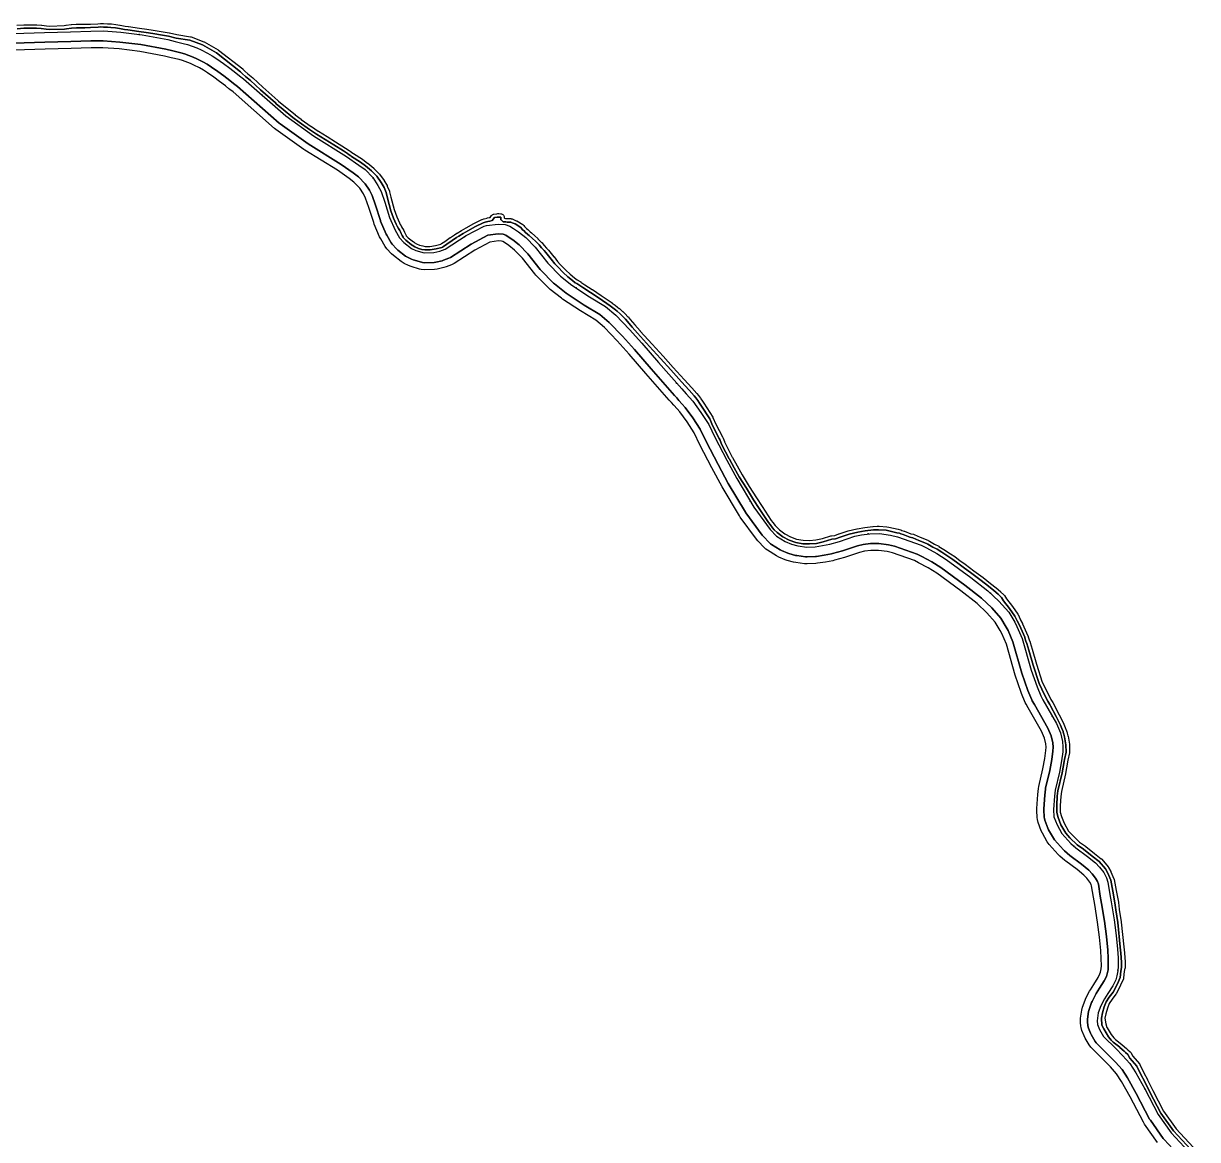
# Model space of a CAD drawing. Header units: inches. Extents: x 87989 to 118156, y 435697 to 451526.
# Drawn here: x 116820 to 117661, y 441616 to 442416 of the extents above; entities that cross this region are included whole.
import ezdxf

# ---------------------------------------------------------------- set-up
doc = ezdxf.new("R2010")
doc.units = ezdxf.units.IN
doc.header["$MEASUREMENT"] = 0
for name, color, linetype, true_color in [('As_waterkering_BWK', 7, 'Continuous', 0x7b8981), ('Beschermingszone_BWK', 7, 'Continuous', 0xcf890d), ('Grens_bebouwingsvrije_zone_BWK', 7, 'Continuous', 0x6789ae), ('Kernzone_BWK', 7, 'Continuous', 0xcb89af), ('Referentiepunten_BWK', 7, 'Continuous', 0x178980)]:
    doc.layers.add(name, color=color, linetype=linetype, true_color=true_color)

msp = doc.modelspace()

# ---------------------------------------------------------------- linework, layer by layer
at = {"layer": 'As_waterkering_BWK'}
for points in [[(116797.141, 442408.009), (116834.6638, 442409.1756), (116853.3106, 442409.7554), (116867.6727, 442410.2019), (116876.7411, 442410.3131), (116889.2413, 442409.3062), (116904.5805, 442407.5089), (116922.9595, 442404.0537), (116928.2254, 442402.7693), (116933.9959, 442401.401), (116937.123, 442400.5021), (116943.6867, 442398.0932), (116946.8409, 442396.6785), (116951.4664, 442394.2733), (116954.7123, 442392.3548), (116958.0285, 442390.1998), (116962.7562, 442387.0676), (116967.3037, 442383.6423), (116971.6977, 442380.2478), (116974.2452, 442378.1366), (116977.2133, 442375.9999), (117007.3758, 442349.4092), (117027.3519, 442335.1217), (117051.0258, 442320.4243), (117059.8474, 442314.2084), (117064.2425, 442310.9121), (117069.8619, 442305.1671), (117073.5036, 442299.579), (117075.6697, 442295.184), (117078.3382, 442287.7123), (117081.8542, 442276.6304), (117085.747, 442267.4635), (117088.9806, 442262.0638), (117091.9943, 442258.7675), (117097.551, 442254.4666), (117100.5961, 442252.9597), (117106.5923, 442251.2017), (117113.5303, 442251.4214), (117117.894, 442252.4574), (117121.724, 442253.9643), (117136.6987, 442263.6335), (117149.57, 442270.4773), (117151.2025, 442270.8226), (117159.5531, 442271.89), (117164.5447, 442271.4819), (117168.0294, 442270.2889), (117170.5095, 442268.7506), (117174.2139, 442266.3961), (117179.3938, 442262.158), (117186.0178, 442255.3142), (117195.2475, 442243.7928), (117204.3203, 442234.5317), (117212.3884, 442228.1588), (117225.0714, 442219.7454), (117236.53, 442212.7446), (117243.9702, 442206.4973), (117253.7964, 442196.3572), (117262.461, 442186.5311), (117274.5161, 442172.8121), (117291.0919, 442153.7563), (117294.3034, 442150.1893)], [(117294.3034, 442150.1893), (117299.0344, 442144.9347), (117304.8736, 442136.9293), (117310.4303, 442128.2647), (117314.9195, 442119.192), (117323.333, 442102.8046), (117330.4907, 442089.5566), (117342.7656, 442069.0252), (117354.4126, 442053.1087), (117359.1216, 442048.2113), (117365.2119, 442044.3185), (117369.7012, 442042.4663), (117374.3788, 442041.2106), (117380.7203, 442040.3944), (117386.6223, 442040.6769), (117392.0534, 442041.5245), (117397.1705, 442042.4349), (117404.1085, 442044.5069), (117415.2218, 442048.1485), (117419.9936, 442049.2787), (117425.8642, 442050.0008), (117432.8021, 442050.0949), (117440.5877, 442048.9648), (117445.6254, 442047.722), (117462.6887, 442041.8385), (117466.4559, 442039.8293), (117473.802, 442035.9365), (117480.6144, 442031.6042), (117498.2458, 442018.7274), (117510.5324, 442009.095), (117518.3749, 442001.7466), (117525.3664, 441993.7069), (117529.7119, 441986.5246), (117531.2521, 441983.5892), (117535.0484, 441974.9469), (117541.5548, 441952.2638), (117545.6616, 441940.1627), (117548.3411, 441933.737), (117549.863, 441930.9962), (117559.6057, 441913.9193), (117562.5277, 441907.3451), (117563.916, 441901.1434), (117564.1364, 441897.2794), (117564.0776, 441893.6995), (117563.1106, 441887.1217), (117561.6952, 441879.0115), (117558.6633, 441866.1042), (117558.1955, 441862.0112), (117557.5648, 441852.3801), (117557.8328, 441847.2162), (117559.9923, 441841.2546), (117563.4502, 441835.2052), (117569.796, 441828.0052), (117573.3932, 441824.9866), (117581.8326, 441818.7545), (117587.5679, 441814.0687), (117590.4042, 441810.9171), (117593.474, 441807.1093), (117595.4832, 441803.499), (117596.5192, 441800.3911), (117597.9003, 441791.4015), (117598.8059, 441786.2138), (117600.954, 441773.4099), (117602.3125, 441762.1748), (117603.3288, 441752.2413), (117603.7075, 441746.0157), (117603.7651, 441739.9582), (117603.4787, 441736.6353), (117602.825, 441733.0759), (117602.0435, 441730.2824), (117600.0045, 441726.0917), (117596.3936, 441720.4632), (117593.9763, 441716.696), (117591.3707, 441711.6417), (117589.5812, 441706.5873), (117588.765, 441701.0307), (117589.0475, 441698.2053), (117590.4916, 441694.6892), (117593.4112, 441689.729), (117602.3352, 441680.8637), (117607.0183, 441676.0637), (117612.2483, 441670.2436), (117616.4992, 441663.6869), (117622.9383, 441652.1606), (117632.5628, 441633.7741), (117641.8561, 441620.7406), (117657.4208, 441604.0125)]]:
    msp.add_lwpolyline(points, dxfattribs=at)
at = {"layer": 'Beschermingszone_BWK'}
for points in [[(116797.3585, 442401.0124), (116834.8813, 442402.179), (116853.5282, 442402.7588), (116867.8244, 442403.2033), (116876.5025, 442403.3097), (116888.5527, 442402.339), (116903.5252, 442400.5847), (116921.4824, 442397.2087), (116926.5885, 442395.9634), (116932.2205, 442394.6279), (116934.9473, 442393.8441), (116941.0453, 442391.606), (116943.7913, 442390.3745), (116948.0683, 442388.1504), (116951.0226, 442386.4043), (116954.1883, 442384.3472), (116958.7137, 442381.349), (116963.0582, 442378.0769), (116967.3234, 442374.7815), (116969.967, 442372.6013), (116972.8432, 442370.5206), (117002.7467, 442344.1583), (117003.3036, 442343.7156), (117023.4697, 442329.3013), (117047.1605, 442314.5847), (117055.7305, 442308.5461), (117059.6134, 442305.6339), (117064.3746, 442300.7663), (117067.4101, 442296.1084), (117069.2129, 442292.4505), (117071.7038, 442285.4759), (117075.182, 442274.5134), (117075.4111, 442273.8943), (117079.3039, 442264.7274), (117079.7415, 442263.8672), (117082.975, 442258.4675), (117083.7163, 442257.4524), (117086.8281, 442254.0441), (117087.7097, 442253.232), (117093.2664, 442248.931), (117094.2487, 442248.2986), (117097.4916, 442246.6858), (117098.6267, 442246.2425), (117104.6229, 442244.4844), (117105.3768, 442244.308), (117106.7031, 442244.2034), (117113.7519, 442244.4249), (117114.9465, 442244.5693), (117119.5109, 442245.6467), (117120.4568, 442245.9435), (117124.2868, 442247.4503), (117125.3725, 442247.9929), (117140.2467, 442257.592), (117152.1786, 442263.8742), (117159.7134, 442264.8535), (117163.1038, 442264.5763), (117165.0128, 442263.9228), (117166.7872, 442262.8225), (117170.1055, 442260.7131), (117174.6466, 442256.9976), (117180.7598, 442250.6816), (117189.7844, 442239.4163), (117190.2472, 442238.8942), (117199.3199, 442229.6331), (117199.9814, 442229.0386), (117208.2842, 442222.4957), (117221.3118, 442213.8421), (117232.4316, 442207.0455), (117239.1935, 442201.3678), (117248.6549, 442191.6041), (117257.2067, 442181.9059), (117269.2462, 442168.2048), (117285.8501, 442149.1173), (117287.4955, 442147.289), (117289.1013, 442145.5055), (117291.4668, 442142.8782), (117293.5913, 442140.5186), (117299.0945, 442132.9738), (117304.3284, 442124.8125), (117308.6689, 442116.0413), (117317.1401, 442099.5424), (117324.4074, 442086.0969), (117336.7575, 442065.4332), (117337.1165, 442064.8915), (117348.7635, 442048.975), (117349.3667, 442048.257), (117354.0758, 442043.3596), (117354.6221, 442042.849), (117355.3517, 442042.3132), (117361.577, 442038.3384), (117362.5421, 442037.8477), (117367.0314, 442035.9955), (117367.8863, 442035.7057), (117372.5639, 442034.45), (117373.4852, 442034.2679), (117379.8267, 442033.4516), (117380.8877, 442033.3984), (117386.957, 442033.6849), (117387.7017, 442033.7606), (117393.2061, 442034.6205), (117398.3966, 442035.5432), (117399.1736, 442035.7276), (117406.1999, 442037.8273), (117417.1216, 442041.4049), (117421.2312, 442042.3782), (117426.3403, 442043.0066), (117432.344, 442043.0881), (117439.2434, 442042.0865), (117443.6422, 442041.0014), (117459.8833, 442035.4013), (117463.1701, 442033.6484), (117470.2795, 442029.881), (117476.6679, 442025.8184), (117494.0209, 442013.1449), (117505.9711, 442003.7763), (117513.3276, 441996.8832), (117519.689, 441989.568), (117523.6124, 441983.0834), (117524.9408, 441980.5517), (117528.4498, 441972.5635), (117534.8761, 441950.174), (117539.1168, 441937.6909), (117541.8803, 441931.0429), (117542.2213, 441930.3388), (117543.763, 441927.5627), (117553.3516, 441910.7554), (117555.8486, 441905.1374), (117556.96, 441900.173), (117557.1332, 441897.1374), (117557.086, 441894.2684), (117556.1987, 441888.2327), (117554.8343, 441880.4148), (117551.8488, 441867.7049), (117551.7085, 441866.899), (117551.2257, 441862.6374), (117550.5798, 441852.8376), (117550.5742, 441852.0174), (117550.8422, 441846.8535), (117550.9391, 441846.0007), (117551.2513, 441844.8321), (117553.4108, 441838.8705), (117553.9151, 441837.7809), (117557.3805, 441831.7183), (117558.1433, 441830.6412), (117564.5446, 441823.3768), (117565.2963, 441822.643), (117569.0642, 441819.49), (117577.5365, 441813.2253), (117582.7236, 441808.9873), (117585.0739, 441806.3757), (117587.6486, 441803.182), (117589.049, 441800.6658), (117589.6906, 441798.741), (117590.993, 441790.2682), (117591.9063, 441785.0328), (117594.0239, 441772.4101), (117595.3554, 441761.3984), (117596.3504, 441751.6723), (117596.7095, 441745.7698), (117596.7622, 441740.226), (117596.5334, 441737.5701), (117595.9979, 441734.6544), (117595.4726, 441732.7768), (117593.8903, 441729.5248), (117590.502, 441724.2433), (117588.0849, 441720.4764), (117587.7545, 441719.9036), (117585.1488, 441714.8492), (117584.772, 441713.9778), (117582.9826, 441708.9235), (117582.6716, 441707.7037), (117581.8393, 441702.048), (117581.765, 441701.0307), (117581.7997, 441700.3341), (117582.1181, 441697.2492), (117582.521, 441695.6785), (117584.0165, 441692.0297), (117584.4591, 441691.1384), (117587.3787, 441686.1782), (117588.0489, 441685.2295), (117588.4778, 441684.763), (117597.3633, 441675.9365), (117601.9076, 441671.2781), (117606.6739, 441665.974), (117610.5003, 441660.072), (117616.7808, 441648.8298), (117626.361, 441630.5278), (117626.8633, 441629.7102), (117636.1566, 441616.6767), (117636.7313, 441615.9723), (117652.366, 441599.1711)], [(117632.0855, 441613.7739), (117622.7922, 441626.8074), (117621.9312, 441628.209), (117612.3826, 441646.4507), (117606.2155, 441657.49), (117602.6923, 441662.9243), (117598.2571, 441667.8598), (117593.8114, 441672.4165), (117584.9539, 441681.2158), (117584.2187, 441682.0156), (117583.0697, 441683.6419), (117580.1501, 441688.6021), (117579.3914, 441690.1302), (117577.8593, 441693.8736), (117577.2299, 441696.1215), (117577.1071, 441697.0112), (117576.8246, 441699.8366), (117576.765, 441701.0307), (117576.8924, 441702.7747), (117577.7361, 441708.5012), (117578.2692, 441710.5922), (117580.0587, 441715.6465), (117580.7046, 441717.1403), (117583.3103, 441722.1947), (117583.8767, 441723.1766), (117586.2937, 441726.9434), (117589.523, 441731.977), (117590.7791, 441734.5586), (117591.1213, 441735.7819), (117591.5724, 441738.2378), (117591.7601, 441740.4173), (117591.7109, 441745.5941), (117591.3659, 441751.2659), (117590.386, 441760.8438), (117589.0738, 441771.696), (117586.978, 441784.1892), (117586.0592, 441789.4586), (117584.813, 441797.5624), (117584.4531, 441798.642), (117583.4876, 441800.3768), (117581.2665, 441803.1319), (117579.2634, 441805.3578), (117574.4678, 441809.2758), (117566.2648, 441815.3333), (117565.6794, 441815.7943), (117562.0822, 441818.8129), (117560.7936, 441820.0707), (117554.3527, 441827.3812), (117553.0449, 441829.2277), (117549.5742, 441835.2997), (117548.7098, 441837.1676), (117546.5502, 441843.1291), (117546.0151, 441845.1324), (117545.8489, 441846.5944), (117545.581, 441851.7583), (117545.5905, 441853.1643), (117546.2472, 441863.0846), (117546.7409, 441867.4667), (117546.9812, 441868.8482), (117549.9336, 441881.4171), (117551.2616, 441889.0262), (117552.092, 441894.6748), (117552.1308, 441897.036), (117551.9914, 441899.4799), (117551.0779, 441903.5605), (117548.8845, 441908.4955), (117539.4059, 441925.1102), (117537.85, 441927.9115), (117537.2655, 441929.1185), (117534.586, 441935.5442), (117534.2981, 441936.3063), (117530.1056, 441948.6812), (117523.7365, 441970.861), (117520.4327, 441978.382), (117519.2556, 441980.6255), (117515.6338, 441986.6116), (117509.7224, 441993.4094), (117502.713, 441999.9772), (117491.0031, 442009.1573), (117473.8489, 442021.6856), (117467.7634, 442025.5557), (117460.823, 442029.2335), (117457.8794, 442030.8034), (117442.2256, 442036.201), (117438.2832, 442037.1735), (117432.0167, 442038.0832), (117426.6805, 442038.0107), (117422.1152, 442037.4492), (117418.4787, 442036.5879), (117407.6937, 442033.0561), (117400.6044, 442030.9367), (117399.2725, 442030.6205), (117394.0296, 442029.689), (117388.4727, 442028.8204), (117387.1961, 442028.6906), (117381.0072, 442028.4012), (117379.1884, 442028.4925), (117372.8469, 442029.3088), (117371.2675, 442029.6209), (117366.5899, 442030.8767), (117365.1244, 442031.3734), (117360.6351, 442033.2256), (117358.9806, 442034.0669), (117352.6589, 442038.1003), (117351.4081, 442039.0188), (117350.4716, 442039.894), (117345.7626, 442044.7914), (117344.7284, 442046.0223), (117333.0814, 442061.9388), (117332.4659, 442062.8675), (117320.0621, 442083.6256), (117312.7166, 442097.2122), (117304.2042, 442113.7907), (117299.9699, 442122.3467), (117294.9666, 442130.1485), (117289.7033, 442137.3642), (117287.751, 442139.5327), (117285.3855, 442142.16), (117283.7797, 442143.9434), (117282.1059, 442145.8038), (117265.482, 442164.9138), (117253.4536, 442178.6023), (117244.9824, 442188.209), (117235.7816, 442197.7038), (117229.5041, 442202.9747), (117218.6265, 442209.6254), (117205.7548, 442218.159), (117204.9503, 442218.7421), (117196.8821, 442225.115), (117195.7483, 442226.1341), (117186.6755, 442235.3951), (117185.8821, 442236.2902), (117177.0041, 442247.3727), (117171.2558, 442253.3117), (117167.1709, 442256.6539), (117164.1284, 442258.5881), (117162.8581, 442259.3756), (117162.0746, 442259.6438), (117159.8279, 442259.8275), (117153.6054, 442259.0321), (117142.7811, 442253.2767), (117127.9787, 442243.7276), (117126.1175, 442242.7975), (117122.2875, 442241.2906), (117120.6658, 442240.7819), (117115.9581, 442239.6748), (117113.9102, 442239.4274), (117106.7823, 442239.2047), (117104.5085, 442239.384), (117103.2161, 442239.6864), (117097.2199, 442241.4444), (117095.274, 442242.2045), (117092.2288, 442243.7114), (117091.551, 442244.0743), (117090.206, 442244.9771), (117084.6493, 442249.278), (117083.138, 442250.6703), (117079.9561, 442254.1585), (117078.6854, 442255.8987), (117075.4518, 442261.2984), (117074.7017, 442262.773), (117070.8089, 442271.9399), (117070.4161, 442273.0013), (117066.965, 442283.8785), (117064.6009, 442290.498), (117063.0576, 442293.6294), (117060.4551, 442297.6229), (117056.3069, 442301.8638), (117052.7899, 442304.5016), (117044.3995, 442310.4136), (117021.0226, 442324.9266), (117020.3709, 442325.3612), (117000.3948, 442339.6487), (116999.4403, 442340.4077), (116969.7217, 442366.6069), (116967.234, 442368.3979), (116966.5881, 442368.8971), (116964.1989, 442370.8771), (116960.0257, 442374.1016), (116955.8262, 442377.2643), (116951.4453, 442380.1669), (116948.3871, 442382.154), (116945.6411, 442383.777), (116941.6131, 442385.8716), (116939.1586, 442386.9724), (116933.3933, 442389.0883), (116930.9523, 442389.79), (116925.4194, 442391.102), (116920.4274, 442392.3195), (116902.7715, 442395.6388), (116888.0609, 442397.3624), (116876.332, 442398.3072), (116867.9328, 442398.2042), (116853.6836, 442397.7612), (116835.0367, 442397.1814), (116797.5139, 442396.0148)]]:
    msp.add_lwpolyline(points, dxfattribs=at)
for points in [[(116814.8047, 442414.3438, 0), (116819.6563, 442414.6641, 0), (116819.8086, 442414.6699, 0), (116824.4512, 442414.6895, 0), (116828.7617, 442414.7402, 0), (116828.9746, 442414.7324, 0), (116832.4746, 442414.4727, 0), (116832.5898, 442414.4629, 0), (116835.9785, 442414.0527, 0), (116838.3105, 442413.791, 0), (116848.7129, 442414.1152, 0), (116849.8516, 442414.3555, 0), (116850.0625, 442414.3906, 0), (116853.6934, 442414.8418, 0), (116853.8574, 442414.8555, 0), (116857.3359, 442415.0566, 0), (116857.4727, 442415.0605, 0), (116863.4551, 442415.0801, 0), (116863.5215, 442415.0801, 0), (116867.4668, 442415.1973, 0), (116872.6777, 442415.4707, 0), (116872.7695, 442415.4766, 0), (116874.5781, 442415.6406, 0), (116874.8613, 442415.6484, 0), (116876.8984, 442415.5977, 0), (116879.7871, 442415.4668, 0), (116882.2891, 442415.3672, 0), (116882.5488, 442415.3438, 0), (116885.6602, 442414.8945, 0), (116885.7285, 442414.8848, 0), (116888.5781, 442414.5527, 0), (116888.8184, 442414.5137, 0), (116892.3262, 442413.7539, 0), (116894.5703, 442413.5391, 0), (116894.6836, 442413.5254, 0), (116902.5566, 442412.4004, 0), (116907.793, 442411.5508, 0), (116912.4551, 442410.8613, 0), (116919.5566, 442409.7559, 0), (116923.9277, 442408.959, 0), (116924.0723, 442408.9297, 0), (116929.3008, 442407.6543, 0), (116939.1602, 442406.1074, 0), (116939.6172, 442405.9863, 0), (116948.6348, 442402.5918, 0), (116948.9805, 442402.4316, 0), (116958.9512, 442396.8164, 0), (116959.2656, 442396.6074, 0), (116976.5957, 442383.0527, 0), (116976.6621, 442383, 0), (116976.918, 442382.75, 0), (116978.0723, 442381.459, 0), (116980.2969, 442379.6152, 0), (116983.7578, 442376.6758, 0), (116983.832, 442376.6094, 0), (116990.9473, 442370.0645, 0), (117001.6602, 442360.5547, 0), (117002.1875, 442360.0859, 0), (117002.2402, 442360.0391, 0), (117007.248, 442355.8418, 0), (117014.0703, 442350.3438, 0), (117014.1289, 442350.2969, 0), (117018.5176, 442346.9727, 0), (117018.5723, 442346.9336, 0), (117025.7031, 442341.834, 0), (117025.8281, 442341.7539, 0), (117030.748, 442338.5117, 0), (117030.8164, 442338.4688, 0), (117036.9746, 442334.6895, 0), (117043.0781, 442330.8086, 0), (117050.2148, 442326.3965, 0), (117050.3125, 442326.332, 0), (117052.9277, 442324.541, 0), (117053.3984, 442324.248, 0), (117053.4609, 442324.209, 0), (117053.5586, 442324.1445, 0), (117053.6172, 442324.1035, 0), (117055.4727, 442322.7969, 0), (117055.9395, 442322.4746, 0), (117056.0039, 442322.4316, 0), (117062.3984, 442318.334, 0), (117062.5332, 442318.2422, 0), (117066.0742, 442315.6328, 0), (117066.1895, 442315.541, 0), (117070.4063, 442312.0293, 0), (117070.6211, 442311.8262, 0), (117074.3926, 442307.8398, 0), (117074.582, 442307.6133, 0), (117077.8555, 442303.2129, 0), (117078.0273, 442302.9492, 0), (117080.0117, 442299.4336, 0), (117080.1543, 442299.1387, 0), (117081.6621, 442295.3945, 0), (117081.7656, 442295.082, 0), (117082.7676, 442291.1836, 0), (117085.1621, 442282.2246, 0), (117086.9941, 442276.9688, 0), (117088.8438, 442272.877, 0), (117089.502, 442271.6992, 0), (117089.5684, 442271.5723, 0), (117090.3379, 442269.9902, 0), (117091.1563, 442268.8398, 0), (117091.3711, 442268.4766, 0), (117091.9043, 442267.3711, 0), (117092.3574, 442266.4609, 0), (117092.4258, 442266.3281, 0), (117092.459, 442266.2539, 0), (117092.543, 442266.0664, 0), (117093.1465, 442264.7637, 0), (117093.6719, 442263.6484, 0), (117093.7344, 442263.5332, 0), (117095.0547, 442262.0898, 0), (117098.8906, 442259.1191, 0), (117099.3242, 442258.8496, 0), (117099.4004, 442258.8027, 0), (117101.1094, 442257.8242, 0), (117103.3223, 442256.8496, 0), (117105.5859, 442256.1855, 0), (117107.3008, 442255.832, 0), (117110.5781, 442255.8594, 0), (117114.6992, 442256.5273, 0), (117118.5469, 442257.5488, 0), (117119.0391, 442257.8555, 0), (117119.1172, 442257.9063, 0), (117121.3926, 442259.4629, 0), (117125.2461, 442262.1895, 0), (117125.3359, 442262.252, 0), (117128.4199, 442264.2383, 0), (117129.877, 442265.3125, 0), (117130.1211, 442265.4727, 0), (117133.3125, 442267.291, 0), (117136.5723, 442269.2285, 0), (117136.6328, 442269.2637, 0), (117142.0527, 442272.2832, 0), (117142.1797, 442272.3496, 0), (117147.8691, 442275.1094, 0), (117148.1855, 442275.2363, 0), (117149.4434, 442275.6465, 0), (117149.5586, 442275.6797, 0), (117151.6113, 442276.2422, 0), (117151.8203, 442276.2891, 0), (117153.1152, 442276.5254, 0), (117153.1914, 442276.5391, 0), (117153.916, 442276.6953, 0), (117154.9102, 442278.0645, 0), (117155.1738, 442278.373, 0), (117155.4863, 442278.6348, 0), (117155.8379, 442278.8438, 0), (117156.2168, 442278.9902, 0), (117156.6152, 442279.0762, 0), (117158.6016, 442279.3301, 0), (117158.7598, 442279.3437, 0), (117159.3945, 442279.3848, 0), (117159.6543, 442279.3887, 0), (117160.0625, 442279.3711, 0), (117160.1641, 442279.3652, 0), (117161.6328, 442279.2441, 0), (117162.0586, 442279.1719, 0), (117162.4648, 442279.0273, 0), (117162.8418, 442278.8145, 0), (117163.1758, 442278.541, 0), (117163.457, 442278.2129, 0), (117163.6797, 442277.8418, 0), (117163.832, 442277.4375, 0), (117163.9141, 442277.0137, 0), (117163.9941, 442276.2676, 0), (117164.2559, 442276.0215, 0), (117164.9121, 442275.9668, 0), (117165.0273, 442275.9551, 0), (117165.2109, 442275.9316, 0), (117165.4551, 442275.8848, 0), (117166.2656, 442275.8301, 0), (117168.6152, 442275.7949, 0), (117168.9473, 442275.7676, 0), (117169.2754, 442275.6953, 0), (117169.5879, 442275.582, 0), (117170.5039, 442275.1758, 0), (117170.5723, 442275.1465, 0), (117172.6133, 442274.3145, 0), (117172.9785, 442274.1309, 0), (117177.2285, 442271.5195, 0), (117177.4863, 442271.3379, 0), (117177.7188, 442271.127, 0), (117177.9238, 442270.8867, 0), (117178.4688, 442270.1563, 0), (117178.5137, 442270.0957, 0), (117178.8691, 442269.6484, 0), (117179.7656, 442268.9375, 0), (117179.9785, 442268.748, 0), (117180.7793, 442267.9453, 0), (117182.4531, 442266.4121, 0), (117183.4297, 442265.6738, 0), (117183.6016, 442265.5312, 0), (117185.9063, 442263.4375, 0), (117188.0098, 442261.4629, 0), (117188.0898, 442261.3848, 0), (117190.7305, 442258.6738, 0), (117190.8066, 442258.5937, 0), (117192.6074, 442256.5742, 0), (117194.3457, 442254.6621, 0), (117195.6543, 442253.1621, 0), (117195.6992, 442253.1113, 0), (117199.5684, 442248.4219, 0), (117199.6348, 442248.3379, 0), (117202.0781, 442245.1055, 0), (117204.0879, 442242.8867, 0), (117208.0215, 442238.8848, 0), (117211.125, 442236.0137, 0), (117214.334, 442233.4258, 0), (117216.291, 442231.9277, 0), (117217.2656, 442231.3379, 0), (117217.3223, 442231.3027, 0), (117218.752, 442230.3828, 0), (117218.8223, 442230.3359, 0), (117221.5938, 442228.4199, 0), (117227.0645, 442225, 0), (117227.123, 442224.9629, 0), (117233.375, 442220.8086, 0), (117241.2539, 442215.3438, 0), (117241.3164, 442215.3008, 0), (117243.3457, 442213.8008, 0), (117243.4082, 442213.7539, 0), (117245.0938, 442212.4238, 0), (117246.4121, 442211.4141, 0), (117246.5449, 442211.3047, 0), (117248.7539, 442209.3555, 0), (117248.8672, 442209.248, 0), (117250.5879, 442207.5273, 0), (117252.5957, 442205.4277, 0), (117252.668, 442205.3496, 0), (117254.1914, 442203.6172, 0), (117257.6133, 442199.6934, 0), (117261.3652, 442195.2949, 0), (117261.4121, 442195.2441, 0), (117269.9043, 442185.8359, 0), (117277.7637, 442177.1563, 0), (117285.0645, 442169.0664, 0), (117292.7598, 442160.5723, 0), (117298.2422, 442154.5684, 0), (117301.8418, 442150.4668, 0), (117303.0762, 442149.084, 0), (117303.1563, 442148.9883, 0), (117304.6875, 442147.0879, 0), (117304.9063, 442146.7676, 0), (117305.9727, 442144.9141, 0), (117306.9063, 442143.6621, 0), (117307.0117, 442143.5078, 0), (117313.293, 442133.5879, 0), (117313.4746, 442133.2422, 0), (117315.4805, 442128.6074, 0), (117320.2266, 442119.5039, 0), (117320.2852, 442119.3867, 0), (117320.7031, 442118.4687, 0), (117320.75, 442118.3633, 0), (117321.7051, 442115.9863, 0), (117321.7402, 442115.9043, 0), (117322.2285, 442114.8086, 0), (117327.3145, 442104.9023, 0), (117327.4883, 442104.5801, 0), (117330.8008, 442098.5313, 0), (117334.4414, 442092.166, 0), (117334.4805, 442092.1016, 0), (117339.541, 442083.8418, 0), (117344.6992, 442075.7129, 0), (117348.7246, 442069.416, 0), (117355.3125, 442059.498, 0), (117356.4316, 442057.9688, 0), (117357.9688, 442055.9023, 0), (117359.2129, 442054.6094, 0), (117361.1406, 442052.6758, 0), (117364.9004, 442049.877, 0), (117369.0391, 442047.6895, 0), (117373.4629, 442046.1602, 0), (117378.082, 442045.3223, 0), (117382.6836, 442045.1445, 0), (117387.2832, 442045.5742, 0), (117391.8613, 442046.6191, 0), (117398.0039, 442048.4629, 0), (117398.2871, 442048.5313, 0), (117398.4414, 442048.5527, 0), (117400.7578, 442048.8145, 0), (117403.6758, 442049.9082, 0), (117403.8145, 442049.9551, 0), (117410.2852, 442051.959, 0), (117410.418, 442051.9961, 0), (117416.6035, 442053.543, 0), (117416.7949, 442053.584, 0), (117422.2344, 442054.5, 0), (117422.332, 442054.5137, 0), (117428.1152, 442055.2578, 0), (117428.3594, 442055.2773, 0), (117431.1172, 442055.3613, 0), (117432.5508, 442055.4277, 0), (117438.0254, 442054.9238, 0), (117439.457, 442054.6484, 0), (117446.2188, 442053.2305, 0), (117447.9414, 442052.7676, 0), (117448.0801, 442052.7109, 0), (117448.9297, 442052.3418, 0), (117450.5156, 442051.793, 0), (117450.6348, 442051.748, 0), (117455.2832, 442049.875, 0), (117457.1426, 442049.5742, 0), (117457.5801, 442049.459, 0), (117457.7559, 442049.3867, 0), (117461.8906, 442047.5176, 0), (117467.332, 442045.3184, 0), (117467.5742, 442045.2051, 0), (117468.6797, 442044.6133, 0), (117472.3105, 442042.582, 0), (117475.2207, 442041.0234, 0), (117475.3594, 442040.9434, 0), (117478.8125, 442038.7988, 0), (117483.748, 442035.582, 0), (117486.8008, 442033.5801, 0), (117486.9375, 442033.4844, 0), (117490.4473, 442030.8301, 0), (117494.2266, 442028.0977, 0), (117500.4707, 442023.4668, 0), (117507.0527, 442018.5605, 0), (117512.3652, 442014.4375, 0), (117516.3789, 442011.168, 0), (117516.4551, 442011.1035, 0), (117519.4336, 442008.4746, 0), (117519.5156, 442008.4004, 0), (117521.9121, 442006.0898, 0), (117522.0918, 442005.8965, 0), (117522.2969, 442005.6152, 0), (117523.7773, 442003.2441, 0), (117527.9922, 441997.8496, 0), (117528.0508, 441997.7715, 0), (117531.8867, 441992.4453, 0), (117532.0234, 441992.2344, 0), (117532.1348, 441992.0195, 0), (117533.6172, 441988.7598, 0), (117533.6602, 441988.6816, 0), (117533.6973, 441988.6152, 0), (117535.2363, 441985.6797, 0), (117535.2754, 441985.6035, 0), (117535.3359, 441985.4785, 0), (117535.373, 441985.3984, 0), (117539.168, 441976.7559, 0), (117539.2305, 441976.6016, 0), (117539.3223, 441976.3477, 0), (117539.373, 441976.1875, 0), (117540.0332, 441973.8926, 0), (117540.6973, 441972.3086, 0), (117540.7813, 441972.0801, 0), (117542.2695, 441967.2695, 0), (117542.2891, 441967.2051, 0), (117545.3086, 441956.4336, 0), (117549.4785, 441943.7012, 0), (117553.3516, 441935.7012, 0), (117555.5195, 441931.2285, 0), (117556.9629, 441929.1172, 0), (117557.1699, 441928.75, 0), (117557.6484, 441927.709, 0), (117561.5195, 441920.1973, 0), (117564.7832, 441913.8398, 0), (117564.918, 441913.5273, 0), (117565.7285, 441911.2227, 0), (117566.6406, 441909.1719, 0), (117566.6738, 441909.0938, 0), (117566.7246, 441908.9648, 0), (117566.8066, 441908.7305, 0), (117566.8789, 441908.4844, 0), (117566.9199, 441908.3281, 0), (117567.2207, 441906.9805, 0), (117567.8398, 441905.2227, 0), (117567.9453, 441904.8105, 0), (117568.8652, 441899.123, 0), (117568.8965, 441898.7773, 0), (117569.0117, 441893.5098, 0), (117568.998, 441893.1973, 0), (117568.9473, 441892.8906, 0), (117567.7402, 441887.6777, 0), (117567.5586, 441886.4395, 0), (117567.5488, 441886.375, 0), (117566.1289, 441878.2383, 0), (117566.1152, 441878.166, 0), (117566.0918, 441878.0527, 0), (117566.0762, 441877.9824, 0), (117563.1035, 441865.332, 0), (117562.6797, 441861.6094, 0), (117562.2676, 441855.3398, 0), (117562.3086, 441854.2012, 0), (117562.3105, 441854.1113, 0), (117562.3105, 441850.4238, 0), (117563.1055, 441847.3926, 0), (117565.0469, 441842.5391, 0), (117568.2559, 441836.8711, 0), (117571.0508, 441833.8652, 0), (117576.0645, 441828.9629, 0), (117580.4063, 441825.9941, 0), (117580.5586, 441825.8809, 0), (117586.8516, 441820.8477, 0), (117591.7109, 441817.0156, 0), (117591.7715, 441816.9687, 0), (117592.0586, 441816.6836, 0), (117596.6504, 441811.3457, 0), (117596.9102, 441810.9766, 0), (117596.9473, 441810.9121, 0), (117598.5508, 441807.9336, 0), (117598.6484, 441807.7305, 0), (117600.8242, 441802.6328, 0), (117600.875, 441802.5059, 0), (117600.9883, 441802.084, 0), (117602.3594, 441794.2559, 0), (117603.959, 441785.8555, 0), (117603.9824, 441785.7051, 0), (117604.6035, 441780.8496, 0), (117604.6133, 441780.7793, 0), (117606.0352, 441771.7441, 0), (117606.0527, 441771.5977, 0), (117607.7695, 441753.8711, 0), (117608.2813, 441749.6055, 0), (117608.293, 441749.4863, 0), (117608.75, 441743.1309, 0), (117608.7559, 441742.9512, 0), (117608.7559, 441739.1699, 0), (117608.7188, 441738.7363, 0), (117608.6973, 441738.6289, 0), (117608.1563, 441736.1953, 0), (117607.7129, 441731.8164, 0), (117607.6504, 441731.457, 0), (117607.5352, 441731.1113, 0), (117605.5879, 441726.416, 0), (117605.4844, 441726.1953, 0), (117602.334, 441720.2969, 0), (117602.1172, 441719.959, 0), (117599.4316, 441716.4336, 0), (117597.4824, 441713.3789, 0), (117596.0801, 441710.0527, 0), (117594.9512, 441706.0254, 0), (117594.3613, 441702.7285, 0), (117594.9434, 441698.6816, 0), (117595.75, 441696.248, 0), (117595.834, 441696.043, 0), (117595.9004, 441695.832, 0), (117598.8281, 441691.0664, 0), (117600.7285, 441688.8027, 0), (117601.9414, 441687.5977, 0), (117606.5273, 441683.8945, 0), (117606.6699, 441683.7715, 0), (117609.7168, 441681.1582, 0), (117609.832, 441681.0527, 0), (117610.8535, 441680.0605, 0), (117612.3613, 441678.6543, 0), (117612.584, 441678.4199, 0), (117612.7734, 441678.1563, 0), (117614.2832, 441675.6055, 0), (117618.9863, 441670.1172, 0), (117619.2461, 441669.75, 0), (117619.3164, 441669.6172, 0), (117622.2852, 441663.6816, 0), (117624.8516, 441658.7773, 0), (117624.8848, 441658.709, 0), (117628.5977, 441651.0547, 0), (117628.6328, 441650.9863, 0), (117636.4063, 441636.1348, 0), (117645.3496, 441623.5918, 0), (117660.666, 441607.1309, 0)], [(117658.8652, 441605.3965, 0), (117643.4082, 441622.0078, 0), (117634.2715, 441634.8242, 0), (117626.3828, 441649.8945, 0), (117622.6348, 441657.6191, 0), (117620.0586, 441662.543, 0), (117617.0801, 441668.5, 0), (117612.2695, 441674.1133, 0), (117610.6563, 441676.8262, 0), (117609.1309, 441678.25, 0), (117608.0898, 441679.2598, 0), (117605.0098, 441681.9004, 0), (117604.9551, 441681.9512, 0), (117600.2695, 441685.7344, 0), (117598.8848, 441687.1094, 0), (117596.8652, 441689.5176, 0), (117593.4863, 441695.1875, 0), (117592.2246, 441697.8789, 0), (117591.8242, 441702.748, 0), (117592.5117, 441706.584, 0), (117593.7148, 441710.8789, 0), (117595.2617, 441714.5449, 0), (117597.3789, 441717.8672, 0), (117600.1289, 441721.4746, 0), (117603.2793, 441727.373, 0), (117605.2266, 441732.0684, 0), (117605.6836, 441736.5938, 0), (117606.2559, 441739.1699, 0), (117606.2559, 441742.9512, 0), (117605.7988, 441749.3066, 0), (117605.2832, 441753.6016, 0), (117603.5645, 441771.3555, 0), (117602.1328, 441780.4629, 0), (117601.5039, 441785.3867, 0), (117599.9004, 441793.8066, 0), (117598.5254, 441801.6523, 0), (117596.3496, 441806.748, 0), (117594.7461, 441809.7266, 0), (117590.1641, 441815.0527, 0), (117585.2969, 441818.8906, 0), (117578.9961, 441823.9297, 0), (117574.4727, 441827.0215, 0), (117569.2598, 441832.1191, 0), (117566.2246, 441835.3828, 0), (117562.7891, 441841.4531, 0), (117560.7266, 441846.6074, 0), (117559.8105, 441850.1016, 0), (117559.8105, 441854.1113, 0), (117559.7656, 441855.377, 0), (117560.1875, 441861.832, 0), (117560.6367, 441865.7617, 0), (117563.6426, 441878.5547, 0), (117563.666, 441878.668, 0), (117565.0859, 441886.8047, 0), (117565.2813, 441888.1426, 0), (117566.5117, 441893.4551, 0), (117566.3965, 441898.7227, 0), (117565.4805, 441904.3926, 0), (117564.8125, 441906.291, 0), (117564.4785, 441907.7813, 0), (117564.4063, 441908.0293, 0), (117564.3555, 441908.1582, 0), (117563.4043, 441910.2988, 0), (117562.5605, 441912.6973, 0), (117559.2949, 441919.0547, 0), (117555.4004, 441926.6133, 0), (117554.8984, 441927.7051, 0), (117553.3496, 441929.9707, 0), (117551.1016, 441934.6133, 0), (117547.1543, 441942.7637, 0), (117542.916, 441955.707, 0), (117539.8809, 441966.5313, 0), (117538.3926, 441971.3418, 0), (117537.6699, 441973.0605, 0), (117536.9707, 441975.498, 0), (117536.8789, 441975.752, 0), (117533.084, 441984.3926, 0), (117533.0234, 441984.5176, 0), (117531.4824, 441987.4531, 0), (117531.4082, 441987.584, 0), (117529.8594, 441990.9844, 0), (117526.0215, 441996.3105, 0), (117521.7266, 442001.8086, 0), (117520.1758, 442004.2891, 0), (117517.7793, 442006.5996, 0), (117514.8008, 442009.2305, 0), (117510.8105, 442012.4805, 0), (117505.5391, 442016.5703, 0), (117498.9805, 442021.4609, 0), (117492.75, 442026.0801, 0), (117488.9609, 442028.8203, 0), (117485.4297, 442031.4902, 0), (117482.3809, 442033.4902, 0), (117477.4707, 442036.6895, 0), (117474.0391, 442038.8203, 0), (117471.1094, 442040.3906, 0), (117467.4805, 442042.4199, 0), (117466.3945, 442043, 0), (117460.9063, 442045.2188, 0), (117456.7266, 442047.1094, 0), (117454.6074, 442047.4531, 0), (117449.6992, 442049.4297, 0), (117448.0195, 442050.0098, 0), (117447.0801, 442050.4199, 0), (117445.1582, 442050.7168, 0), (117437.4824, 442052.5488, 0), (117432.2148, 442052.8926, 0), (117428.4355, 442052.7793, 0), (117422.6504, 442052.0352, 0), (117417.209, 442051.1172, 0), (117411.0254, 442049.5723, 0), (117404.5527, 442047.5664, 0), (117401.3457, 442046.3652, 0), (117398.7227, 442046.0684, 0), (117392.5, 442044.1992, 0), (117387.6777, 442043.0996, 0), (117382.7539, 442042.6406, 0), (117377.8105, 442042.8301, 0), (117372.8262, 442043.7344, 0), (117368.041, 442045.3906, 0), (117363.5625, 442047.7578, 0), (117359.5, 442050.7793, 0), (117357.4258, 442052.8613, 0), (117356.0566, 442054.2852, 0), (117354.4199, 442056.4844, 0), (117353.2617, 442058.0684, 0), (117346.6309, 442068.0508, 0), (117342.5898, 442074.3691, 0), (117337.4199, 442082.5195, 0), (117332.3105, 442090.8594, 0), (117328.6191, 442097.3105, 0), (117325.293, 442103.3867, 0), (117325.1035, 442103.7363, 0), (117319.9727, 442113.7285, 0), (117319.4199, 442114.9707, 0), (117318.4297, 442117.4297, 0), (117318.0117, 442118.3477, 0), (117313.2227, 442127.5313, 0), (117311.1797, 442132.25, 0), (117304.9004, 442142.1699, 0), (117303.8809, 442143.5391, 0), (117302.7402, 442145.5195, 0), (117301.2109, 442147.4199, 0), (117299.9707, 442148.8105, 0), (117296.3809, 442152.9004, 0), (117290.9102, 442158.8906, 0), (117283.2109, 442167.3906, 0), (117275.9102, 442175.4805, 0), (117268.0508, 442184.1602, 0), (117259.5098, 442193.6191, 0), (117255.7207, 442198.0605, 0), (117252.3105, 442201.9707, 0), (117250.7891, 442203.6992, 0), (117248.8008, 442205.7793, 0), (117247.0996, 442207.4805, 0), (117244.8906, 442209.4297, 0), (117243.5605, 442210.4492, 0), (117241.8594, 442211.7891, 0), (117239.8301, 442213.2891, 0), (117231.9707, 442218.7402, 0), (117225.7402, 442222.8809, 0), (117220.2207, 442226.3301, 0), (117217.4004, 442228.2793, 0), (117215.9707, 442229.1992, 0), (117214.8809, 442229.8594, 0), (117212.7891, 442231.4609, 0), (117209.4902, 442234.1191, 0), (117206.2793, 442237.0898, 0), (117202.2695, 442241.1699, 0), (117200.1504, 442243.5098, 0), (117197.6406, 442246.8301, 0), (117193.7695, 442251.5195, 0), (117192.4805, 442253, 0), (117190.75, 442254.9004, 0), (117188.9395, 442256.9297, 0), (117186.3008, 442259.6406, 0), (117184.2109, 442261.5996, 0), (117181.9199, 442263.6797, 0), (117180.8496, 442264.4902, 0), (117179.0508, 442266.1406, 0), (117178.2109, 442266.9805, 0), (117177.0898, 442267.8691, 0), (117176.5098, 442268.5996, 0), (117175.9199, 442269.3906, 0), (117171.6699, 442272, 0), (117169.5605, 442272.8594, 0), (117168.5781, 442273.2949, 0), (117166.1641, 442273.332, 0), (117165.0781, 442273.4043, 0), (117164.8926, 442273.4512, 0), (117164.707, 442273.4746, 0), (117163.1797, 442273.5996, 0), (117161.8301, 442274.8691, 0), (117161.627, 442274.8691, 0), (117161.4277, 442276.7539, 0), (117159.9609, 442276.873, 0), (117159.5527, 442276.8906, 0), (117158.9199, 442276.8496, 0), (117156.9316, 442276.5957, 0), (117155.377, 442274.4512, 0), (117153.6406, 442274.0801, 0), (117152.2695, 442273.8301, 0), (117150.2168, 442273.2695, 0), (117148.9609, 442272.8594, 0), (117143.2695, 442270.0996, 0), (117137.8496, 442267.0801, 0), (117134.5703, 442265.1309, 0), (117131.3594, 442263.3008, 0), (117129.8398, 442262.1797, 0), (117126.6895, 442260.1504, 0), (117122.8203, 442257.4102, 0), (117120.4492, 442255.7891, 0), (117119.6973, 442255.3164, 0), (117119.3105, 442255.1641, 0), (117115.2207, 442254.0801, 0), (117110.7891, 442253.3594, 0), (117107.0566, 442253.3301, 0), (117104.9805, 442253.7578, 0), (117102.4648, 442254.4961, 0), (117099.9805, 442255.5898, 0), (117098.0801, 442256.6797, 0), (117097.4629, 442257.0645, 0), (117093.3535, 442260.2441, 0), (117091.6816, 442262.0742, 0), (117091.4395, 442262.5195, 0), (117090.8809, 442263.7109, 0), (117090.1895, 442265.2109, 0), (117089.6602, 442266.2695, 0), (117089.1191, 442267.3906, 0), (117088.1797, 442268.7109, 0), (117087.3203, 442270.4805, 0), (117086.6094, 442271.75, 0), (117084.6699, 442276.0391, 0), (117082.7695, 442281.4902, 0), (117080.3496, 442290.5508, 0), (117079.3438, 442294.4609, 0), (117077.8359, 442298.2051, 0), (117075.8496, 442301.7207, 0), (117072.5762, 442306.1211, 0), (117068.8047, 442310.1074, 0), (117064.5898, 442313.6191, 0), (117061.0508, 442316.2305, 0), (117054.5898, 442320.3691, 0), (117054.0449, 442320.7422, 0), (117052.1777, 442322.0586, 0), (117052.0801, 442322.123, 0), (117051.5605, 442322.4473, 0), (117048.9004, 442324.2695, 0), (117041.75, 442328.6895, 0), (117035.6504, 442332.5703, 0), (117029.4395, 442336.3809, 0), (117024.4805, 442339.6504, 0), (117024.3125, 442339.7539, 0), (117017.0625, 442344.9395, 0), (117012.5605, 442348.3496, 0), (117005.6602, 442353.9102, 0), (117000.5801, 442358.1699, 0), (117000, 442358.6855, 0), (116989.2695, 442368.2109, 0), (116982.1406, 442374.7695, 0), (116978.6895, 442377.6992, 0), (116976.334, 442379.6523, 0), (116975.0547, 442381.084, 0), (116957.7246, 442394.6387, 0), (116947.7539, 442400.252, 0), (116938.75, 442403.6406, 0), (116928.8105, 442405.1992, 0), (116923.4805, 442406.5, 0), (116919.1406, 442407.2891, 0), (116912.0801, 442408.3906, 0), (116907.4102, 442409.0801, 0), (116902.1797, 442409.9297, 0), (116894.3301, 442411.0508, 0), (116891.9395, 442411.2793, 0), (116888.2891, 442412.0703, 0), (116885.3691, 442412.4102, 0), (116882.1895, 442412.8691, 0), (116879.6797, 442412.9707, 0), (116876.8105, 442413.0996, 0), (116874.8008, 442413.1504, 0), (116872.9004, 442412.9805, 0), (116867.5703, 442412.6992, 0), (116863.5293, 442412.5801, 0), (116857.4805, 442412.5605, 0), (116854, 442412.3594, 0), (116850.3691, 442411.9102, 0), (116849.0117, 442411.623, 0), (116838.209, 442411.2871, 0), (116835.6895, 442411.5703, 0), (116832.2891, 442411.9805, 0), (116828.7891, 442412.2402, 0), (116824.4707, 442412.1895, 0), (116819.8203, 442412.1699, 0), (116814.9707, 442411.8496, 0)]]:
    msp.add_polyline3d(points, dxfattribs=at)
at = {"layer": 'Grens_bebouwingsvrije_zone_BWK'}
msp.add_lwpolyline([(117652.366, 441599.1711), (117636.7313, 441615.9723), (117636.1566, 441616.6767), (117626.8633, 441629.7102), (117626.361, 441630.5278), (117616.7808, 441648.8298), (117610.5003, 441660.072), (117606.6739, 441665.974), (117601.9076, 441671.2781), (117597.3633, 441675.9365), (117588.4778, 441684.763), (117588.0489, 441685.2295), (117587.3787, 441686.1782), (117584.4591, 441691.1384), (117584.0165, 441692.0297), (117582.521, 441695.6785), (117582.1181, 441697.2492), (117581.7997, 441700.3341), (117581.765, 441701.0307), (117581.8393, 441702.048), (117582.6716, 441707.7037), (117582.9826, 441708.9235), (117584.772, 441713.9778), (117585.1488, 441714.8492), (117587.7545, 441719.9036), (117588.0849, 441720.4764), (117590.502, 441724.2433), (117593.8903, 441729.5248), (117595.4726, 441732.7768), (117595.9979, 441734.6544), (117596.5334, 441737.5701), (117596.7622, 441740.226), (117596.7095, 441745.7698), (117596.3504, 441751.6723), (117595.3554, 441761.3984), (117594.0239, 441772.4101), (117591.9063, 441785.0328), (117590.993, 441790.2682), (117589.6906, 441798.741), (117589.049, 441800.6658), (117587.6486, 441803.182), (117585.0739, 441806.3757), (117582.7236, 441808.9873), (117577.5365, 441813.2253), (117569.0642, 441819.49), (117565.2963, 441822.643), (117564.5446, 441823.3768), (117558.1433, 441830.6412), (117557.3805, 441831.7183), (117553.9151, 441837.7809), (117553.4108, 441838.8705), (117551.2513, 441844.8321), (117550.9391, 441846.0007), (117550.8422, 441846.8535), (117550.5742, 441852.0174), (117550.5798, 441852.8376), (117551.2257, 441862.6374), (117551.7085, 441866.899), (117551.8488, 441867.7049), (117554.8343, 441880.4148), (117556.1987, 441888.2327), (117557.086, 441894.2684), (117557.1332, 441897.1374), (117556.96, 441900.173), (117555.8486, 441905.1374), (117553.3516, 441910.7554), (117543.763, 441927.5627), (117542.2213, 441930.3388), (117541.8803, 441931.0429), (117539.1168, 441937.6909), (117534.8761, 441950.174), (117528.4498, 441972.5635), (117524.9408, 441980.5517), (117523.6124, 441983.0834), (117519.689, 441989.568), (117513.3276, 441996.8832), (117505.9711, 442003.7763), (117494.0209, 442013.1449), (117476.6679, 442025.8184), (117470.2795, 442029.881), (117463.1701, 442033.6484), (117459.8833, 442035.4013), (117443.6422, 442041.0014), (117439.2434, 442042.0865), (117432.344, 442043.0881), (117426.3403, 442043.0066), (117421.2312, 442042.3782), (117417.1216, 442041.4049), (117406.1999, 442037.8273), (117399.1736, 442035.7276), (117398.3966, 442035.5432), (117393.2061, 442034.6205), (117387.7017, 442033.7606), (117386.957, 442033.6849), (117380.8877, 442033.3984), (117379.8267, 442033.4516), (117373.4852, 442034.2679), (117372.5639, 442034.45), (117367.8863, 442035.7057), (117367.0314, 442035.9955), (117362.5421, 442037.8477), (117361.577, 442038.3384), (117355.3517, 442042.3132), (117354.6221, 442042.849), (117354.0758, 442043.3596), (117349.3667, 442048.257), (117348.7635, 442048.975), (117337.1165, 442064.8915), (117336.7575, 442065.4332), (117324.4074, 442086.0969), (117317.1401, 442099.5424), (117308.6689, 442116.0413), (117304.3284, 442124.8125), (117299.0945, 442132.9738), (117293.5913, 442140.5186), (117291.4668, 442142.8782), (117289.1013, 442145.5055), (117287.4955, 442147.289), (117285.8501, 442149.1173), (117269.2462, 442168.2048), (117257.2067, 442181.9059), (117248.6549, 442191.6041), (117239.1935, 442201.3678), (117232.4316, 442207.0455), (117221.3118, 442213.8421), (117208.2842, 442222.4957), (117199.9814, 442229.0386), (117199.3199, 442229.6331), (117190.2472, 442238.8942), (117189.7844, 442239.4163), (117180.7598, 442250.6816), (117174.6466, 442256.9976), (117170.1055, 442260.7131), (117166.7872, 442262.8225), (117165.0128, 442263.9228), (117163.1038, 442264.5763), (117159.7134, 442264.8535), (117152.1786, 442263.8742), (117140.2467, 442257.592), (117125.3725, 442247.9929), (117124.2868, 442247.4503), (117120.4568, 442245.9435), (117119.5109, 442245.6467), (117114.9465, 442244.5693), (117113.7519, 442244.4249), (117106.7031, 442244.2034), (117105.3768, 442244.308), (117104.6229, 442244.4844), (117098.6267, 442246.2425), (117097.4916, 442246.6858), (117094.2487, 442248.2986), (117093.2664, 442248.931), (117087.7097, 442253.232), (117086.8281, 442254.0441), (117083.7163, 442257.4524), (117082.975, 442258.4675), (117079.7415, 442263.8672), (117079.3039, 442264.7274), (117075.4111, 442273.8943), (117075.182, 442274.5134), (117071.7038, 442285.4759), (117069.2129, 442292.4505), (117067.4101, 442296.1084), (117064.3746, 442300.7663), (117059.6134, 442305.6339), (117055.7305, 442308.5461), (117047.1605, 442314.5847), (117023.4697, 442329.3013), (117003.3036, 442343.7156), (117002.7467, 442344.1583), (116972.8432, 442370.5206), (116969.967, 442372.6013), (116967.3234, 442374.7815), (116963.0582, 442378.0769), (116958.7137, 442381.349), (116954.1883, 442384.3472), (116951.0226, 442386.4043), (116948.0683, 442388.1504), (116943.7913, 442390.3745), (116941.0453, 442391.606), (116934.9473, 442393.8441), (116932.2205, 442394.6279), (116926.5885, 442395.9634), (116921.4824, 442397.2087), (116903.5252, 442400.5847), (116888.5527, 442402.339), (116876.5025, 442403.3097), (116867.8244, 442403.2033), (116853.5282, 442402.7588), (116834.8813, 442402.179), (116797.3585, 442401.0124)], dxfattribs=at)
at = {"layer": 'Kernzone_BWK'}
for points in [[(116814.9707, 442411.8496), (116819.8203, 442412.1699), (116824.4707, 442412.1895), (116828.7891, 442412.2402), (116832.2891, 442411.9805), (116835.6895, 442411.5703), (116838.209, 442411.2871), (116849.0117, 442411.623), (116850.3691, 442411.9102), (116854, 442412.3594), (116857.4805, 442412.5605), (116863.5293, 442412.5801), (116867.5703, 442412.6992), (116872.9004, 442412.9805), (116874.8008, 442413.1504), (116876.8105, 442413.0996), (116879.6797, 442412.9707), (116882.1895, 442412.8691), (116885.3691, 442412.4102), (116888.2891, 442412.0703), (116891.9395, 442411.2793), (116894.3301, 442411.0508), (116902.1797, 442409.9297), (116907.4102, 442409.0801), (116912.0801, 442408.3906), (116919.1406, 442407.2891), (116923.4805, 442406.5), (116928.8105, 442405.1992), (116938.75, 442403.6406), (116947.7539, 442400.252), (116957.7246, 442394.6387), (116975.0547, 442381.084), (116976.334, 442379.6523), (116978.6895, 442377.6992), (116982.1406, 442374.7695), (116989.2695, 442368.2109), (117000, 442358.6855), (117000.5801, 442358.1699), (117005.6602, 442353.9102), (117012.5605, 442348.3496), (117017.0625, 442344.9395), (117024.3125, 442339.7539), (117024.4805, 442339.6504), (117029.4395, 442336.3809), (117035.6504, 442332.5703), (117041.75, 442328.6895), (117048.9004, 442324.2695), (117051.5605, 442322.4473), (117052.0801, 442322.123), (117052.1777, 442322.0586), (117054.0449, 442320.7422), (117054.5898, 442320.3691), (117061.0508, 442316.2305), (117064.5898, 442313.6191), (117068.8047, 442310.1074), (117072.5762, 442306.1211), (117075.8496, 442301.7207), (117077.8359, 442298.2051), (117079.3438, 442294.4609), (117080.3496, 442290.5508), (117082.7695, 442281.4902), (117084.6699, 442276.0391), (117086.6094, 442271.75), (117087.3203, 442270.4805), (117088.1797, 442268.7109), (117089.1191, 442267.3906), (117089.6602, 442266.2695), (117090.1895, 442265.2109), (117090.8809, 442263.7109), (117091.4395, 442262.5195), (117091.6816, 442262.0742), (117093.3535, 442260.2441), (117097.4629, 442257.0645), (117098.0801, 442256.6797), (117099.9805, 442255.5898), (117102.4648, 442254.4961), (117104.9805, 442253.7578), (117107.0566, 442253.3301), (117110.7891, 442253.3594), (117115.2207, 442254.0801), (117119.3105, 442255.1641), (117119.6973, 442255.3164), (117120.4492, 442255.7891), (117122.8203, 442257.4102), (117126.6895, 442260.1504), (117129.8398, 442262.1797), (117131.3594, 442263.3008), (117134.5703, 442265.1309), (117137.8496, 442267.0801), (117143.2695, 442270.0996), (117148.9609, 442272.8594), (117150.2168, 442273.2695), (117152.2695, 442273.8301), (117153.6406, 442274.0801), (117155.377, 442274.4512), (117156.9316, 442276.5957), (117158.9199, 442276.8496), (117159.5527, 442276.8906), (117159.9609, 442276.873), (117161.4277, 442276.7539), (117161.627, 442274.8691), (117161.8301, 442274.8691), (117163.1797, 442273.5996), (117164.707, 442273.4746), (117164.8926, 442273.4512), (117165.0781, 442273.4043), (117166.1641, 442273.332), (117168.5781, 442273.2949), (117169.5605, 442272.8594), (117171.6699, 442272), (117175.9199, 442269.3906), (117176.5098, 442268.5996), (117177.0898, 442267.8691), (117178.2109, 442266.9805), (117179.0508, 442266.1406), (117180.8496, 442264.4902), (117181.9199, 442263.6797), (117184.2109, 442261.5996), (117186.3008, 442259.6406), (117188.9395, 442256.9297), (117190.75, 442254.9004), (117192.4805, 442253), (117193.7695, 442251.5195), (117197.6406, 442246.8301), (117200.1504, 442243.5098), (117202.2695, 442241.1699), (117206.2793, 442237.0898), (117209.4902, 442234.1191), (117212.7891, 442231.4609), (117214.8809, 442229.8594), (117215.9707, 442229.1992), (117217.4004, 442228.2793), (117220.2207, 442226.3301), (117225.7402, 442222.8809), (117231.9707, 442218.7402), (117239.8301, 442213.2891), (117241.8594, 442211.7891), (117243.5605, 442210.4492), (117244.8906, 442209.4297), (117247.0996, 442207.4805), (117248.8008, 442205.7793), (117250.7891, 442203.6992), (117252.3105, 442201.9707), (117255.7207, 442198.0605), (117259.5098, 442193.6191), (117268.0508, 442184.1602), (117275.9102, 442175.4805), (117283.2109, 442167.3906), (117290.9102, 442158.8906), (117296.3809, 442152.9004), (117299.9707, 442148.8105), (117301.2109, 442147.4199), (117302.7402, 442145.5195), (117303.8809, 442143.5391), (117304.9004, 442142.1699), (117311.1797, 442132.25), (117313.2227, 442127.5313), (117318.0117, 442118.3477), (117318.4297, 442117.4297), (117319.4199, 442114.9707), (117319.9727, 442113.7285), (117325.1035, 442103.7363), (117325.293, 442103.3867), (117328.6191, 442097.3105), (117332.3105, 442090.8594), (117337.4199, 442082.5195), (117342.5898, 442074.3691), (117346.6309, 442068.0508), (117353.2617, 442058.0684), (117354.4199, 442056.4844), (117356.0566, 442054.2852), (117357.4258, 442052.8613), (117359.5, 442050.7793), (117363.5625, 442047.7578), (117368.041, 442045.3906), (117372.8262, 442043.7344), (117377.8105, 442042.8301), (117382.7539, 442042.6406), (117387.6777, 442043.0996), (117392.5, 442044.1992), (117398.7227, 442046.0684), (117401.3457, 442046.3652), (117404.5527, 442047.5664), (117411.0254, 442049.5723), (117417.209, 442051.1172), (117422.6504, 442052.0352), (117428.4355, 442052.7793), (117432.2148, 442052.8926), (117437.4824, 442052.5488), (117445.1582, 442050.7168), (117447.0801, 442050.4199), (117448.0195, 442050.0098), (117449.6992, 442049.4297), (117454.6074, 442047.4531), (117456.7266, 442047.1094), (117460.9063, 442045.2188), (117466.3945, 442043), (117467.4805, 442042.4199), (117471.1094, 442040.3906), (117474.0391, 442038.8203), (117477.4707, 442036.6895), (117482.3809, 442033.4902), (117485.4297, 442031.4902), (117488.9609, 442028.8203), (117492.75, 442026.0801), (117498.9805, 442021.4609), (117505.5391, 442016.5703), (117510.8105, 442012.4805), (117514.8008, 442009.2305), (117517.7793, 442006.5996), (117520.1758, 442004.2891), (117521.7266, 442001.8086), (117526.0215, 441996.3105), (117529.8594, 441990.9844), (117531.4082, 441987.584), (117531.4824, 441987.4531), (117533.0234, 441984.5176), (117533.084, 441984.3926), (117536.8789, 441975.752), (117536.9707, 441975.498), (117537.6699, 441973.0605), (117538.3926, 441971.3418), (117539.8809, 441966.5313), (117542.916, 441955.707), (117547.1543, 441942.7637), (117551.1016, 441934.6133), (117553.3496, 441929.9707), (117554.8984, 441927.7051), (117555.4004, 441926.6133), (117559.2949, 441919.0547), (117562.5605, 441912.6973), (117563.4043, 441910.2988), (117564.3555, 441908.1582), (117564.4063, 441908.0293), (117564.4785, 441907.7813), (117564.8125, 441906.291), (117565.4805, 441904.3926), (117566.3965, 441898.7227), (117566.5117, 441893.4551), (117565.2813, 441888.1426), (117565.0859, 441886.8047), (117563.666, 441878.668), (117563.6426, 441878.5547), (117560.6367, 441865.7617), (117560.1875, 441861.832), (117559.7656, 441855.377), (117559.8105, 441854.1113), (117559.8105, 441850.1016), (117560.7266, 441846.6074), (117562.7891, 441841.4531), (117566.2246, 441835.3828), (117569.2598, 441832.1191), (117574.4727, 441827.0215), (117578.9961, 441823.9297), (117585.2969, 441818.8906), (117590.1641, 441815.0527), (117594.7461, 441809.7266), (117596.3496, 441806.748), (117598.5254, 441801.6523), (117599.9004, 441793.8066), (117601.5039, 441785.3867), (117602.1328, 441780.4629), (117603.5645, 441771.3555), (117605.2832, 441753.6016), (117605.7988, 441749.3066), (117606.2559, 441742.9512), (117606.2559, 441739.1699), (117605.6836, 441736.5938), (117605.2266, 441732.0684), (117603.2793, 441727.373), (117600.1289, 441721.4746), (117597.3789, 441717.8672), (117595.2617, 441714.5449), (117593.7148, 441710.8789), (117592.5117, 441706.584), (117591.8242, 441702.748), (117592.2246, 441697.8789), (117593.4863, 441695.1875), (117596.8652, 441689.5176), (117598.8848, 441687.1094), (117600.2695, 441685.7344), (117604.9551, 441681.9512), (117605.0098, 441681.9004), (117608.0898, 441679.2598), (117609.1309, 441678.25), (117610.6563, 441676.8262), (117612.2695, 441674.1133), (117617.0801, 441668.5), (117620.0586, 441662.543), (117622.6348, 441657.6191), (117626.3828, 441649.8945), (117634.2715, 441634.8242), (117643.4082, 441622.0078), (117658.8652, 441605.3965)], [(117652.3652, 441599.1719), (117636.7305, 441615.9727), (117636.1563, 441616.6758), (117626.8633, 441629.7109), (117626.3613, 441630.5273), (117616.7813, 441648.8301), (117610.5, 441660.0723), (117606.6738, 441665.9746), (117601.9082, 441671.2773), (117597.3633, 441675.9355), (117588.4785, 441684.7637), (117588.0488, 441685.2305), (117587.3789, 441686.1777), (117584.459, 441691.1387), (117584.0156, 441692.0293), (117582.5215, 441695.6777), (117582.1172, 441697.25), (117581.7988, 441700.334), (117581.7656, 441701.0313), (117581.8398, 441702.0488), (117582.6719, 441707.7031), (117582.9824, 441708.9238), (117584.7715, 441713.9785), (117585.1484, 441714.8496), (117587.7539, 441719.9043), (117588.084, 441720.4766), (117590.502, 441724.2441), (117593.8906, 441729.5254), (117595.4727, 441732.7773), (117595.998, 441734.6543), (117596.5332, 441737.5703), (117596.7617, 441740.2266), (117596.709, 441745.7695), (117596.3496, 441751.6719), (117595.3555, 441761.3984), (117594.0234, 441772.4102), (117591.9063, 441785.0332), (117590.9922, 441790.2676), (117589.6914, 441798.7402), (117589.0488, 441800.666), (117587.6484, 441803.1816), (117585.0742, 441806.375), (117582.7227, 441808.9863), (117577.5371, 441813.2246), (117569.0645, 441819.4902), (117565.2969, 441822.6426), (117564.5449, 441823.377), (117558.1426, 441830.6406), (117557.3809, 441831.7188), (117553.916, 441837.7813), (117553.4102, 441838.8711), (117551.252, 441844.832), (117550.9395, 441846), (117550.8418, 441846.8535), (117550.5742, 441852.0176), (117550.5801, 441852.8379), (117551.2266, 441862.6367), (117551.709, 441866.8984), (117551.8496, 441867.7051), (117554.834, 441880.4141), (117556.1992, 441888.2324), (117557.0859, 441894.2676), (117557.1328, 441897.1367), (117556.9609, 441900.1738), (117555.8477, 441905.1367), (117553.3516, 441910.7559), (117543.7637, 441927.5625), (117542.2207, 441930.3379), (117541.8809, 441931.043), (117539.1172, 441937.6914), (117534.877, 441950.1738), (117528.4492, 441972.5645), (117524.9414, 441980.5508), (117523.6133, 441983.084), (117519.6895, 441989.5684), (117513.3281, 441996.8828), (117505.9707, 442003.7754), (117494.0215, 442013.1445), (117476.668, 442025.8184), (117470.2793, 442029.8809), (117463.1699, 442033.6484), (117459.8828, 442035.4004), (117443.6426, 442041.002), (117439.2441, 442042.0859), (117432.3438, 442043.0879), (117426.3398, 442043.0059), (117421.2305, 442042.3789), (117417.1211, 442041.4043), (117406.1992, 442037.8281), (117399.1738, 442035.7285), (117398.3965, 442035.543), (117393.207, 442034.6211), (117387.7012, 442033.7598), (117386.957, 442033.6855), (117380.8887, 442033.3984), (117379.8262, 442033.4512), (117373.4844, 442034.2676), (117372.5645, 442034.4492), (117367.8867, 442035.7051), (117367.0313, 442035.9961), (117362.543, 442037.8477), (117361.5762, 442038.3379), (117355.3516, 442042.3125), (117354.623, 442042.8496), (117354.0762, 442043.3594), (117349.3672, 442048.2578), (117348.7637, 442048.9746), (117337.1172, 442064.8906), (117336.7578, 442065.4336), (117324.4082, 442086.0977), (117317.1406, 442099.543), (117308.668, 442116.041), (117304.3281, 442124.8125), (117299.0938, 442132.9746), (117293.5918, 442140.5195), (117291.4668, 442142.8789), (117289.1016, 442145.5059), (117287.4961, 442147.2891), (117285.8496, 442149.1172), (117269.2461, 442168.2051), (117257.207, 442181.9063), (117248.6543, 442191.6035), (117239.1934, 442201.3672), (117232.4316, 442207.0449), (117221.3125, 442213.8418), (117208.2852, 442222.4961), (117199.9805, 442229.0391), (117199.3203, 442229.6328), (117190.248, 442238.8945), (117189.7852, 442239.416), (117180.7598, 442250.6816), (117174.6465, 442256.998), (117170.1055, 442260.7129), (117166.7871, 442262.8223), (117165.0137, 442263.9219), (117163.1035, 442264.5762), (117159.7129, 442264.8535), (117152.1777, 442263.875), (117140.2461, 442257.5918), (117125.373, 442247.9922), (117124.2871, 442247.4512), (117120.457, 442245.9434), (117119.5117, 442245.6465), (117114.9473, 442244.5684), (117113.752, 442244.4258), (117106.7031, 442244.2031), (117105.377, 442244.3086), (117104.623, 442244.4844), (117098.627, 442246.2422), (117097.4922, 442246.6855), (117094.248, 442248.2988), (117093.2656, 442248.9316), (117087.709, 442253.2324), (117086.8281, 442254.0449), (117083.7168, 442257.4531), (117082.9746, 442258.4668), (117079.7422, 442263.8672), (117079.3047, 442264.7266), (117075.4102, 442273.8945), (117075.1816, 442274.5137), (117071.7031, 442285.4766), (117069.2129, 442292.4512), (117067.4102, 442296.1094), (117064.375, 442300.7656), (117059.6133, 442305.6348), (117055.7305, 442308.5469), (117047.1602, 442314.584), (117023.4688, 442329.3008), (117003.3027, 442343.7148), (117002.7461, 442344.1582), (116972.8438, 442370.5215), (116969.9668, 442372.6016), (116967.3242, 442374.7813), (116963.0586, 442378.0762), (116958.7129, 442381.3496), (116954.1875, 442384.3477), (116951.0234, 442386.4043), (116948.0684, 442388.1504), (116943.791, 442390.375), (116941.0449, 442391.6055), (116934.9473, 442393.8438), (116932.2207, 442394.627), (116926.5879, 442395.9629), (116921.4824, 442397.209), (116903.5254, 442400.584), (116888.5527, 442402.3398), (116876.502, 442403.3105), (116867.8242, 442403.2031), (116853.5273, 442402.7598), (116834.8809, 442402.1797), (116797.3594, 442401.0117)]]:
    msp.add_lwpolyline(points, dxfattribs=at)
at = {"layer": 'Referentiepunten_BWK'}
for p in [(116902.5124, 442407.7512), (116990.2221, 442364.5316), (117070.0724, 442304.8441), (117135.4351, 442262.8176), (117215.3934, 442226.1654), (117287.4842, 442157.9038), (117340.1527, 442073.3956), (117424.5864, 442049.8436), (117512.4057, 442007.3397), (117556.574, 441919.2332), (117572.0128, 441826.145), (117603.5229, 441737.1479), (117622.9161, 441652.2003)]:
    msp.add_point(p, dxfattribs=at)

doc.saveas('drawing.dxf')
